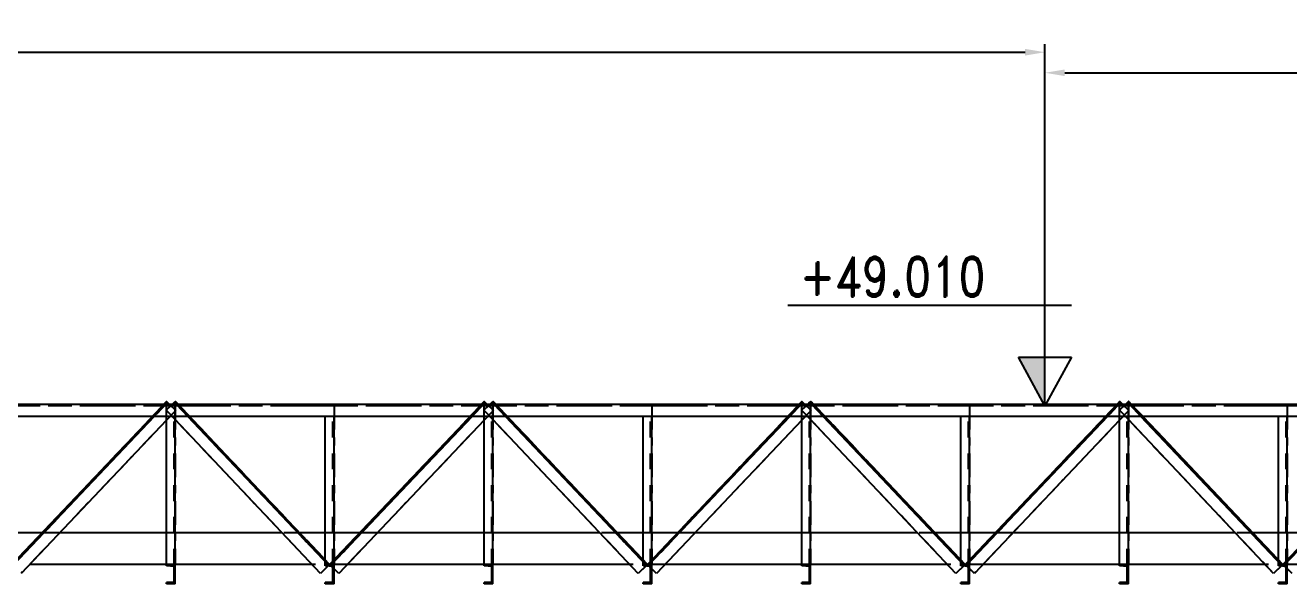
# Model space of a CAD drawing. Header units: millimetres. Extents: x 2368 to 8313, y 7493 to 11698.
# Drawn here: x 4406.7 to 4565.9, y 8308.6 to 8378.9 of the extents above; entities that cross this region are included whole.
import ezdxf
from ezdxf.enums import TextEntityAlignment as Align

# ---------------------------------------------------------------- set-up
doc = ezdxf.new("R2010")
doc.units = ezdxf.units.MM
for name, pattern in [('XKITLINE00', [0]), ('XKITLINE02', [4, 2, -2]), ('XKITLINE03', [6, 3, -1, 1, -1])]:
    doc.linetypes.add(name, pattern=pattern)
doc.layers.add('3', color=120, linetype='Continuous')
doc.styles.add('ROMAND', font='romand.shx')
doc.styles.add('ROMANS', font='romans.shx')
doc.dimstyles.new('MD300', dxfattribs={"dimtxt": 2.5, "dimasz": 2.5, "dimexe": 1, "dimexo": 1, "dimgap": 0.5, "dimtad": 1, "dimdec": 1, "dimlfac": 50, "dimrnd": 0.5, "dimdsep": 46, "dimtxsty": 'ROMANS', "dimcen": 1, "dimclrd": 146, "dimclre": 146, "dimclrt": 30, "dimadec": 1, "dimazin": 2, "dimtfac": 1, "dimtdec": 1, "dimtmove": 0, "dimatfit": 1, "dimfxl": 1, "dimtolj": 1, "dimtzin": 0, "dimlwd": -1, "dimlwe": -1, "dimarcsym": 0})

# ---------------------------------------------------------------- blocks, each defined once
blk = doc.blocks.new('*D52')
at = {"color": 146, "transparency": 16777216}
for p, q in [((4136.82, 8326.87), (4136.82, 8376.5)), ((4535.08, 8331.99), (4535.08, 8376.5)), ((4139.32, 8375.5), (4532.58, 8375.5))]:
    blk.add_line(p, q, dxfattribs=at)
for points in [[(4139.32, 8375.92), (4139.32, 8375.08), (4136.82, 8375.5)], [(4532.58, 8375.92), (4532.58, 8375.08), (4535.08, 8375.5)]]:
    blk.add_solid(points, dxfattribs=at)
at = {"layer": 'Defpoints', "color": 0, "transparency": 16777216}
for p in [(4535.08, 8375.5), (4535.08, 8330.99), (4136.82, 8325.87)]:
    blk.add_point(p, dxfattribs=at)
at = {"color": 30, "transparency": 16777216, "insert": (4335.95, 8377.25), "char_height": 2.5, "attachment_point": 5, "style": 'ROMANS'}
blk.add_mtext('\\A1;19913', dxfattribs=at)
blk = doc.blocks.new('*D53')
at = {"color": 146, "transparency": 16777216}
for p, q in [((4535.08, 8331.99), (4535.08, 8373.91)), ((4537.58, 8372.91), (5895.69, 8372.91)), ((5898.19, 8332.16), (5898.19, 8373.91))]:
    blk.add_line(p, q, dxfattribs=at)
for points in [[(4537.58, 8373.33), (4537.58, 8372.5), (4535.08, 8372.91)], [(5895.69, 8373.33), (5895.69, 8372.5), (5898.19, 8372.91)]]:
    blk.add_solid(points, dxfattribs=at)
at = {"layer": 'Defpoints', "color": 0, "transparency": 16777216}
for p in [(5898.19, 8372.91), (4535.08, 8330.99), (5898.19, 8331.16)]:
    blk.add_point(p, dxfattribs=at)
at = {"color": 30, "transparency": 16777216, "insert": (5216.63, 8374.66), "char_height": 2.5, "attachment_point": 5, "style": 'ROMANS'}
blk.add_mtext('\\A1;68155', dxfattribs=at)

msp = doc.modelspace()

# ---------------------------------------------------------------- linework, layer by layer
at = {"color": 1, "linetype": 'XKITLINE03'}
for p, q in [((4405.0379, 8310.9913), (4424.4936, 8331.5095)), ((4424.4936, 8331.5095), (4405.0379, 8310.9913)), ((4425.6204, 8331.5397), (4445.0379, 8310.9913)), ((4445.0379, 8310.9913), (4425.6204, 8331.5397)), ((4445.0379, 8310.9913), (4464.4936, 8331.5095)), ((4464.4936, 8331.5095), (4445.0379, 8310.9913)), ((4485.0379, 8310.9913), (4465.6204, 8331.5397)), ((4465.6204, 8331.5397), (4485.0379, 8310.9913)), ((4485.0379, 8310.9913), (4504.4936, 8331.5095)), ((4504.4936, 8331.5095), (4485.0379, 8310.9913)), ((4525.0379, 8310.9913), (4505.6204, 8331.5397)), ((4505.6204, 8331.5397), (4525.0379, 8310.9913)), ((4544.4936, 8331.5095), (4525.0379, 8310.9913)), ((4525.0379, 8310.9913), (4544.4936, 8331.5095)), ((4565.0379, 8310.9913), (4545.6204, 8331.5397)), ((4545.6204, 8331.5397), (4565.0379, 8310.9913)), ((4584.4936, 8331.5095), (4565.0379, 8310.9913)), ((4565.0379, 8310.9913), (4584.4936, 8331.5095)), ((5216.5881, 8330.9914), (4396.5882, 8330.9914)), ((5216.5882, 8330.9914), (4396.5883, 8330.9914)), ((4425.5879, 8330.9913), (4425.5879, 8310.9913)), ((4425.5879, 8330.9913), (4425.5879, 8310.9913)), ((4445.5879, 8330.9913), (4445.5879, 8310.9913)), ((4445.5879, 8330.9913), (4445.5879, 8310.9913)), ((4465.5879, 8330.9913), (4465.5879, 8310.9913)), ((4465.5879, 8330.9913), (4465.5879, 8310.9913)), ((4485.5879, 8330.9913), (4485.5879, 8310.9913)), ((4485.5879, 8330.9913), (4485.5879, 8310.9913)), ((4505.5879, 8330.9913), (4505.5879, 8310.9913)), ((4505.5879, 8330.9913), (4505.5879, 8310.9913)), ((4525.5879, 8330.9913), (4525.5879, 8310.9913)), ((4525.5879, 8330.9913), (4525.5879, 8310.9913)), ((4545.5879, 8330.9913), (4545.5879, 8310.9913)), ((4545.5879, 8330.9913), (4545.5879, 8310.9913)), ((4565.5879, 8330.9913), (4565.5879, 8310.9913)), ((4565.5879, 8330.9913), (4565.5879, 8310.9913)), ((4425.5879, 8310.9913), (4425.5879, 8310.9913)), ((4445.5879, 8310.9913), (4445.5879, 8310.9913)), ((4465.5879, 8310.9913), (4465.5879, 8310.9913)), ((4485.5879, 8310.9913), (4485.5879, 8310.9913)), ((4505.5879, 8310.9913), (4505.5879, 8310.9913)), ((4525.5879, 8310.9913), (4525.5879, 8310.9913)), ((4545.5879, 8310.9913), (4545.5879, 8310.9913)), ((4565.5879, 8310.9913), (4565.5879, 8310.9913))]:
    msp.add_line(p, q, dxfattribs=at)
at = {"color": 3, "linetype": 'XKITLINE02'}
for p, q in [((4424.4936, 8331.5095), (4405.0379, 8310.9913)), ((4424.6097, 8331.3994), (4405.154, 8310.8813)), ((4425.6204, 8331.5397), (4424.4575, 8330.4408)), ((4425.6547, 8330.4086), (4424.4936, 8331.5095)), ((4444.9217, 8310.8815), (4425.5041, 8331.4298)), ((4445.0379, 8310.9913), (4425.6204, 8331.5397)), ((4464.4936, 8331.5095), (4445.0379, 8310.9913)), ((4464.6097, 8331.3994), (4445.154, 8310.8813)), ((4465.6204, 8331.5397), (4464.4575, 8330.4408)), ((4465.6547, 8330.4086), (4464.4936, 8331.5095)), ((4484.9217, 8310.8815), (4465.5041, 8331.4298)), ((4485.0379, 8310.9913), (4465.6204, 8331.5397)), ((4504.4936, 8331.5095), (4485.0379, 8310.9913)), ((4504.6097, 8331.3994), (4485.154, 8310.8813)), ((4505.6204, 8331.5397), (4504.4575, 8330.4408)), ((4505.6547, 8330.4086), (4504.4936, 8331.5095)), ((4524.9217, 8310.8815), (4505.5041, 8331.4298)), ((4525.0379, 8310.9913), (4505.6204, 8331.5397)), ((4544.4936, 8331.5095), (4525.0379, 8310.9913)), ((4544.6097, 8331.3994), (4525.154, 8310.8813)), ((4545.6204, 8331.5397), (4544.4575, 8330.4408)), ((4545.6547, 8330.4086), (4544.4936, 8331.5095)), ((4564.9217, 8310.8815), (4545.5041, 8331.4298)), ((4565.0379, 8310.9913), (4545.6204, 8331.5397)), ((4584.4936, 8331.5095), (4565.0379, 8310.9913)), ((4584.6097, 8331.3994), (4565.154, 8310.8813)), ((5216.5881, 8331.1614), (4396.5882, 8331.1614)), ((5216.5881, 8330.9914), (4396.5882, 8330.9914)), ((5216.5882, 8330.9914), (4396.5883, 8330.9914)), ((4425.6547, 8330.4086), (4406.199, 8309.8904)), ((4424.1636, 8331.1614), (4422.7413, 8329.6614)), ((4424.3841, 8331.1614), (4422.9618, 8329.6614)), ((4425.2201, 8331.1614), (4424.4575, 8330.4408)), ((4425.5879, 8329.2445), (4424.4575, 8330.4408)), ((4443.875, 8309.8924), (4424.4575, 8330.4408)), ((4425.5879, 8330.9913), (4424.4879, 8330.9913)), ((4424.4879, 8329.6614), (4424.4879, 8330.9913)), ((4425.5879, 8330.9913), (4424.4879, 8330.9913)), ((4424.4879, 8310.9913), (4424.4879, 8330.9913)), ((4425.6547, 8330.4086), (4424.4879, 8329.1781)), ((4425.6547, 8330.4086), (4424.8607, 8331.1614)), ((4425.4479, 8310.9913), (4425.4479, 8330.9913)), ((4425.4479, 8310.9913), (4425.4479, 8330.9913)), ((4425.5879, 8329.6614), (4425.5879, 8330.9913)), ((4425.5879, 8310.9913), (4425.5879, 8330.9913)), ((4427.1752, 8329.6614), (4425.7577, 8331.1614)), ((4427.3953, 8329.6614), (4425.9778, 8331.1614)), ((4445.5879, 8330.9913), (4444.4879, 8330.9913)), ((4444.4879, 8310.9913), (4444.4879, 8330.9913)), ((4445.5879, 8330.9913), (4444.4879, 8330.9913)), ((4444.4879, 8311.3404), (4444.4879, 8330.9913)), ((4445.4479, 8310.9913), (4445.4479, 8330.9913)), ((4445.4479, 8310.9913), (4445.4479, 8330.9913)), ((4445.5879, 8310.9913), (4445.5879, 8330.9913)), ((4445.5879, 8311.3388), (4445.5879, 8330.9913)), ((4465.6547, 8330.4086), (4446.199, 8309.8904)), ((4464.1636, 8331.1614), (4462.7413, 8329.6614)), ((4464.3841, 8331.1614), (4462.9618, 8329.6614)), ((4465.2201, 8331.1614), (4464.4575, 8330.4408)), ((4483.875, 8309.8924), (4464.4575, 8330.4408)), ((4465.5879, 8329.2445), (4464.4575, 8330.4408)), ((4465.5879, 8330.9913), (4464.4879, 8330.9913)), ((4464.4879, 8329.6614), (4464.4879, 8330.9913)), ((4465.5879, 8330.9913), (4464.4879, 8330.9913)), ((4464.4879, 8310.9913), (4464.4879, 8330.9913)), ((4465.6547, 8330.4086), (4464.4879, 8329.1781)), ((4465.6547, 8330.4086), (4464.8607, 8331.1614)), ((4465.4479, 8310.9913), (4465.4479, 8330.9913)), ((4465.4479, 8310.9913), (4465.4479, 8330.9913)), ((4465.5879, 8329.6614), (4465.5879, 8330.9913)), ((4465.5879, 8310.9913), (4465.5879, 8330.9913)), ((4467.1752, 8329.6614), (4465.7577, 8331.1614)), ((4467.3953, 8329.6614), (4465.9778, 8331.1614)), ((4485.5879, 8330.9913), (4484.4879, 8330.9913)), ((4484.4879, 8311.3404), (4484.4879, 8330.9913)), ((4485.5879, 8330.9913), (4484.4879, 8330.9913)), ((4484.4879, 8310.9913), (4484.4879, 8330.9913)), ((4485.4479, 8310.9913), (4485.4479, 8330.9913)), ((4485.4479, 8310.9913), (4485.4479, 8330.9913)), ((4485.5879, 8311.3388), (4485.5879, 8330.9913)), ((4485.5879, 8310.9913), (4485.5879, 8330.9913)), ((4505.6547, 8330.4086), (4486.199, 8309.8904)), ((4504.1636, 8331.1614), (4502.7413, 8329.6614)), ((4504.3841, 8331.1614), (4502.9618, 8329.6614)), ((4505.2201, 8331.1614), (4504.4575, 8330.4408)), ((4523.875, 8309.8924), (4504.4575, 8330.4408)), ((4505.5879, 8329.2445), (4504.4575, 8330.4408)), ((4505.5879, 8330.9913), (4504.4879, 8330.9913)), ((4504.4879, 8329.6614), (4504.4879, 8330.9913)), ((4505.5879, 8330.9913), (4504.4879, 8330.9913)), ((4504.4879, 8310.9913), (4504.4879, 8330.9913)), ((4505.6547, 8330.4086), (4504.4879, 8329.1781)), ((4505.6547, 8330.4086), (4504.8607, 8331.1614)), ((4505.4479, 8310.9913), (4505.4479, 8330.9913)), ((4505.4479, 8310.9913), (4505.4479, 8330.9913)), ((4505.5879, 8329.6614), (4505.5879, 8330.9913)), ((4505.5879, 8310.9913), (4505.5879, 8330.9913)), ((4507.1752, 8329.6614), (4505.7577, 8331.1614)), ((4507.3953, 8329.6614), (4505.9778, 8331.1614)), ((4525.5879, 8330.9913), (4524.4879, 8330.9913)), ((4524.4879, 8310.9913), (4524.4879, 8330.9913)), ((4525.5879, 8330.9913), (4524.4879, 8330.9913)), ((4524.4879, 8311.3404), (4524.4879, 8330.9913)), ((4525.4479, 8310.9913), (4525.4479, 8330.9913)), ((4525.4479, 8310.9913), (4525.4479, 8330.9913)), ((4525.5879, 8310.9913), (4525.5879, 8330.9913)), ((4525.5879, 8311.3388), (4525.5879, 8330.9913)), ((4545.6547, 8330.4086), (4526.199, 8309.8904)), ((4544.1636, 8331.1614), (4542.7413, 8329.6614)), ((4544.3841, 8331.1614), (4542.9618, 8329.6614)), ((4545.2201, 8331.1614), (4544.4575, 8330.4408)), ((4563.875, 8309.8924), (4544.4575, 8330.4408)), ((4545.5879, 8329.2445), (4544.4575, 8330.4408)), ((4545.5879, 8330.9913), (4544.4879, 8330.9913)), ((4544.4879, 8310.9913), (4544.4879, 8330.9913)), ((4545.5879, 8330.9913), (4544.4879, 8330.9913)), ((4544.4879, 8329.6614), (4544.4879, 8330.9913)), ((4545.6547, 8330.4086), (4544.4879, 8329.1781)), ((4545.6547, 8330.4086), (4544.8607, 8331.1614)), ((4545.4479, 8310.9913), (4545.4479, 8330.9913)), ((4545.4479, 8310.9913), (4545.4479, 8330.9913)), ((4545.5879, 8310.9913), (4545.5879, 8330.9913)), ((4545.5879, 8329.6614), (4545.5879, 8330.9913)), ((4547.1752, 8329.6614), (4545.7577, 8331.1614)), ((4547.3953, 8329.6614), (4545.9778, 8331.1614)), ((4565.5879, 8330.9913), (4564.4879, 8330.9913)), ((4564.4879, 8310.9913), (4564.4879, 8330.9913)), ((4565.5879, 8330.9913), (4564.4879, 8330.9913)), ((4564.4879, 8311.3404), (4564.4879, 8330.9913)), ((4565.4479, 8310.9913), (4565.4479, 8330.9913)), ((4565.4479, 8310.9913), (4565.4479, 8330.9913)), ((4565.5879, 8310.9913), (4565.5879, 8330.9913)), ((4565.5879, 8311.3388), (4565.5879, 8330.9913)), ((5216.5881, 8329.6614), (4396.5882, 8329.6614)), ((4411.0357, 8314.9913), (4408.8308, 8314.9913)), ((4425.5879, 8314.9913), (4424.4879, 8314.9913)), ((4441.2581, 8314.9913), (4439.0568, 8314.9913)), ((4445.5879, 8314.9913), (4444.4879, 8314.9913)), ((4451.0357, 8314.9913), (4448.8308, 8314.9913)), ((4465.5879, 8314.9913), (4464.4879, 8314.9913)), ((4481.2581, 8314.9913), (4479.0568, 8314.9913)), ((4485.5879, 8314.9913), (4484.4879, 8314.9913)), ((4491.0357, 8314.9913), (4488.8308, 8314.9913)), ((4505.5879, 8314.9913), (4504.4879, 8314.9913)), ((4521.2581, 8314.9913), (4519.0568, 8314.9913)), ((4525.5879, 8314.9913), (4524.4879, 8314.9913)), ((4531.0357, 8314.9913), (4528.8308, 8314.9913)), ((4545.5879, 8314.9913), (4544.4879, 8314.9913)), ((4561.2581, 8314.9913), (4559.0568, 8314.9913)), ((4565.5879, 8314.9913), (4564.4879, 8314.9913)), ((4425.5879, 8310.9913), (4424.4879, 8310.9913)), ((4425.5879, 8310.9913), (4424.4879, 8310.9913)), ((4447.2428, 8310.9913), (4442.8366, 8310.9913)), ((4445.0379, 8310.9913), (4443.875, 8309.8924)), ((4444.4879, 8311.3404), (4444.4879, 8311.5734)), ((4445.5879, 8310.9913), (4444.4879, 8310.9913)), ((4445.2584, 8310.9913), (4444.8179, 8310.9913)), ((4445.2584, 8310.9913), (4444.8179, 8310.9913)), ((4444.9216, 8310.8815), (4444.8623, 8310.8253)), ((4445.2453, 8310.7947), (4445.0379, 8310.9913)), ((4446.199, 8309.8904), (4445.0379, 8310.9913)), ((4445.5879, 8311.3388), (4445.5879, 8311.5714)), ((4465.5879, 8310.9913), (4464.4879, 8310.9913)), ((4465.5879, 8310.9913), (4464.4879, 8310.9913)), ((4487.2428, 8310.9913), (4482.8366, 8310.9913)), ((4485.0379, 8310.9913), (4483.875, 8309.8924)), ((4484.4879, 8311.3404), (4484.4879, 8311.5734)), ((4485.5879, 8310.9913), (4484.4879, 8310.9913)), ((4485.2584, 8310.9913), (4484.8179, 8310.9913)), ((4485.2584, 8310.9913), (4484.8179, 8310.9913)), ((4484.9216, 8310.8815), (4484.8623, 8310.8253)), ((4485.2453, 8310.7947), (4485.0379, 8310.9913)), ((4486.199, 8309.8904), (4485.0379, 8310.9913)), ((4485.5879, 8311.3388), (4485.5879, 8311.5714)), ((4505.5879, 8310.9913), (4504.4879, 8310.9913)), ((4505.5879, 8310.9913), (4504.4879, 8310.9913)), ((4527.2428, 8310.9913), (4522.8366, 8310.9913)), ((4525.0379, 8310.9913), (4523.875, 8309.8924)), ((4524.4879, 8311.3404), (4524.4879, 8311.5734)), ((4525.5879, 8310.9913), (4524.4879, 8310.9913)), ((4525.2584, 8310.9913), (4524.8179, 8310.9913)), ((4525.2584, 8310.9913), (4524.8179, 8310.9913)), ((4524.9216, 8310.8815), (4524.8623, 8310.8253)), ((4526.199, 8309.8904), (4525.0379, 8310.9913)), ((4525.2453, 8310.7947), (4525.0379, 8310.9913)), ((4525.5879, 8311.3388), (4525.5879, 8311.5714)), ((4545.5879, 8310.9913), (4544.4879, 8310.9913)), ((4545.5879, 8310.9913), (4544.4879, 8310.9913)), ((4567.2428, 8310.9913), (4562.8366, 8310.9913)), ((4565.0379, 8310.9913), (4563.875, 8309.8924)), ((4564.4879, 8311.3404), (4564.4879, 8311.5734)), ((4565.5879, 8310.9913), (4564.4879, 8310.9913)), ((4565.2584, 8310.9913), (4564.8179, 8310.9913)), ((4565.2584, 8310.9913), (4564.8179, 8310.9913)), ((4564.9216, 8310.8815), (4564.8623, 8310.8253)), ((4566.199, 8309.8904), (4565.0379, 8310.9913)), ((4565.2453, 8310.7947), (4565.0379, 8310.9913)), ((4565.5879, 8311.3388), (4565.5879, 8311.5714)), ((4445.5879, 8310.4698), (4445.4479, 8310.6026)), ((4485.5879, 8310.4698), (4485.4479, 8310.6026)), ((4525.5879, 8310.4698), (4525.4479, 8310.6026)), ((4565.5879, 8310.4698), (4565.4479, 8310.6026))]:
    msp.add_line(p, q, dxfattribs=at)
at = {"color": 7, "linetype": 'XKITLINE00'}
for p, q in [((4424.4936, 8331.5095), (4424.1636, 8331.1614)), ((4424.6097, 8331.3994), (4424.3841, 8331.1614)), ((4424.8607, 8331.1614), (4424.4936, 8331.5095)), ((4425.5041, 8331.4298), (4425.2201, 8331.1614)), ((4425.6204, 8331.5397), (4425.5041, 8331.4298)), ((4425.7577, 8331.1614), (4425.5041, 8331.4298)), ((4425.9778, 8331.1614), (4425.6204, 8331.5397)), ((4464.4936, 8331.5095), (4464.1636, 8331.1614)), ((4464.6097, 8331.3994), (4464.3841, 8331.1614)), ((4464.8607, 8331.1614), (4464.4936, 8331.5095)), ((4465.5041, 8331.4298), (4465.2201, 8331.1614)), ((4465.6204, 8331.5397), (4465.5041, 8331.4298)), ((4465.7577, 8331.1614), (4465.5041, 8331.4298)), ((4465.9778, 8331.1614), (4465.6204, 8331.5397)), ((4504.4936, 8331.5095), (4504.1636, 8331.1614)), ((4504.6097, 8331.3994), (4504.3841, 8331.1614)), ((4504.8607, 8331.1614), (4504.4936, 8331.5095)), ((4505.5041, 8331.4298), (4505.2201, 8331.1614)), ((4505.6204, 8331.5397), (4505.5041, 8331.4298)), ((4505.7577, 8331.1614), (4505.5041, 8331.4298)), ((4505.9778, 8331.1614), (4505.6204, 8331.5397)), ((4544.4936, 8331.5095), (4544.1636, 8331.1614)), ((4544.6097, 8331.3994), (4544.3841, 8331.1614)), ((4544.8607, 8331.1614), (4544.4936, 8331.5095)), ((4545.5041, 8331.4298), (4545.2201, 8331.1614)), ((4545.6204, 8331.5397), (4545.5041, 8331.4298)), ((4545.7577, 8331.1614), (4545.5041, 8331.4298)), ((4545.9778, 8331.1614), (4545.6204, 8331.5397)), ((5216.5882, 8331.1614), (4396.5883, 8331.1614)), ((5216.5882, 8329.6614), (4396.5883, 8329.6614)), ((4422.7413, 8329.6614), (4405.0379, 8310.9913)), ((4422.9618, 8329.6614), (4405.154, 8310.8813)), ((4424.4879, 8329.1781), (4406.199, 8309.8904)), ((4424.4879, 8310.9913), (4424.4879, 8329.6614)), ((4425.5879, 8310.9913), (4425.5879, 8329.6614)), ((4443.875, 8309.8924), (4425.5879, 8329.2445)), ((4444.9216, 8310.8815), (4427.1752, 8329.6614)), ((4445.0379, 8310.9913), (4427.3953, 8329.6614)), ((4444.4879, 8311.5734), (4444.4879, 8329.6614)), ((4462.7413, 8329.6614), (4445.0379, 8310.9913)), ((4462.9618, 8329.6614), (4445.154, 8310.8813)), ((4445.5879, 8311.5714), (4445.5879, 8329.6614)), ((4464.4879, 8329.1781), (4446.199, 8309.8904)), ((4464.4879, 8310.9913), (4464.4879, 8329.6614)), ((4465.5879, 8310.9913), (4465.5879, 8329.6614)), ((4483.875, 8309.8924), (4465.5879, 8329.2445)), ((4484.9216, 8310.8815), (4467.1752, 8329.6614)), ((4485.0379, 8310.9913), (4467.3953, 8329.6614)), ((4484.4879, 8311.5734), (4484.4879, 8329.6614)), ((4502.7413, 8329.6614), (4485.0379, 8310.9913)), ((4502.9618, 8329.6614), (4485.154, 8310.8813)), ((4485.5879, 8311.5714), (4485.5879, 8329.6614)), ((4504.4879, 8329.1781), (4486.199, 8309.8904)), ((4504.4879, 8310.9913), (4504.4879, 8329.6614)), ((4505.5879, 8310.9913), (4505.5879, 8329.6614)), ((4523.875, 8309.8924), (4505.5879, 8329.2445)), ((4524.9216, 8310.8815), (4507.1752, 8329.6614)), ((4525.0379, 8310.9913), (4507.3953, 8329.6614)), ((4524.4879, 8311.5734), (4524.4879, 8329.6614)), ((4542.7413, 8329.6614), (4525.0379, 8310.9913)), ((4542.9618, 8329.6614), (4525.154, 8310.8813)), ((4525.5879, 8311.5714), (4525.5879, 8329.6614)), ((4544.4879, 8329.1781), (4526.199, 8309.8904)), ((4544.4879, 8310.9913), (4544.4879, 8329.6614)), ((4545.5879, 8310.9913), (4545.5879, 8329.6614)), ((4563.875, 8309.8924), (4545.5879, 8329.2445)), ((4564.9216, 8310.8815), (4547.1752, 8329.6614)), ((4565.0379, 8310.9913), (4547.3953, 8329.6614)), ((4564.4879, 8311.5734), (4564.4879, 8329.6614)), ((4582.7413, 8329.6614), (4565.0379, 8310.9913)), ((4582.9618, 8329.6614), (4565.154, 8310.8813)), ((4565.5879, 8311.5714), (4565.5879, 8329.6614)), ((4408.8308, 8314.9913), (4405.5879, 8314.9913)), ((4424.4879, 8314.9913), (4411.0357, 8314.9913)), ((4439.0568, 8314.9913), (4425.5879, 8314.9913)), ((4444.4879, 8314.9913), (4441.2581, 8314.9913)), ((4448.8308, 8314.9913), (4445.5879, 8314.9913)), ((4464.4879, 8314.9913), (4451.0357, 8314.9913)), ((4479.0568, 8314.9913), (4465.5879, 8314.9913)), ((4484.4879, 8314.9913), (4481.2581, 8314.9913)), ((4488.8308, 8314.9913), (4485.5879, 8314.9913)), ((4504.4879, 8314.9913), (4491.0357, 8314.9913)), ((4519.0568, 8314.9913), (4505.5879, 8314.9913)), ((4524.4879, 8314.9913), (4521.2581, 8314.9913)), ((4528.8308, 8314.9913), (4525.5879, 8314.9913)), ((4544.4879, 8314.9913), (4531.0357, 8314.9913)), ((4559.0568, 8314.9913), (4545.5879, 8314.9913)), ((4564.4879, 8314.9913), (4561.2581, 8314.9913)), ((4568.8308, 8314.9913), (4565.5879, 8314.9913)), ((4424.4879, 8310.9913), (4407.2428, 8310.9913)), ((4425.5879, 8310.9913), (4424.4879, 8310.9913)), ((4424.4879, 8310.8553), (4424.4879, 8310.9913)), ((4425.5879, 8310.9913), (4424.4879, 8310.9913)), ((4425.4479, 8310.7785), (4424.4879, 8310.8553)), ((4425.4479, 8308.8041), (4425.4479, 8310.7785)), ((4442.8366, 8310.9913), (4425.5879, 8310.9913)), ((4425.5879, 8308.5913), (4425.5879, 8310.9913)), ((4444.8623, 8310.8253), (4443.875, 8309.8924)), ((4444.4879, 8310.9913), (4444.4879, 8311.3404)), ((4444.8179, 8310.9913), (4444.4879, 8310.9913)), ((4444.4879, 8310.8553), (4444.4879, 8310.9913)), ((4444.8179, 8310.9913), (4444.4879, 8310.9913)), ((4445.4479, 8310.7785), (4444.4879, 8310.8553)), ((4445.0379, 8310.9913), (4444.9216, 8310.8815)), ((4445.154, 8310.8813), (4445.0379, 8310.9913)), ((4445.4479, 8310.6026), (4445.2453, 8310.7947)), ((4445.5879, 8310.9913), (4445.2584, 8310.9913)), ((4445.5879, 8310.9913), (4445.2584, 8310.9913)), ((4445.4479, 8308.8041), (4445.4479, 8310.7785)), ((4445.5879, 8310.9913), (4445.5879, 8311.3388)), ((4445.5879, 8308.5913), (4445.5879, 8310.9913)), ((4464.4879, 8310.9913), (4447.2428, 8310.9913)), ((4464.4879, 8310.8553), (4464.4879, 8310.9913)), ((4465.5879, 8310.9913), (4464.4879, 8310.9913)), ((4465.5879, 8310.9913), (4464.4879, 8310.9913)), ((4465.4479, 8310.7785), (4464.4879, 8310.8553)), ((4465.4479, 8308.8041), (4465.4479, 8310.7785)), ((4482.8366, 8310.9913), (4465.5879, 8310.9913)), ((4465.5879, 8308.5913), (4465.5879, 8310.9913)), ((4484.8623, 8310.8253), (4483.875, 8309.8924)), ((4484.4879, 8310.9913), (4484.4879, 8311.3404)), ((4484.8179, 8310.9913), (4484.4879, 8310.9913)), ((4484.4879, 8310.8553), (4484.4879, 8310.9913)), ((4484.8179, 8310.9913), (4484.4879, 8310.9913)), ((4485.4479, 8310.7785), (4484.4879, 8310.8553)), ((4485.0379, 8310.9913), (4484.9216, 8310.8815)), ((4485.154, 8310.8813), (4485.0379, 8310.9913)), ((4485.4479, 8310.6026), (4485.2453, 8310.7947)), ((4485.5879, 8310.9913), (4485.2584, 8310.9913)), ((4485.5879, 8310.9913), (4485.2584, 8310.9913)), ((4485.4479, 8308.8041), (4485.4479, 8310.7785)), ((4485.5879, 8310.9913), (4485.5879, 8311.3388)), ((4485.5879, 8308.5913), (4485.5879, 8310.9913)), ((4504.4879, 8310.9913), (4487.2428, 8310.9913)), ((4504.4879, 8310.8553), (4504.4879, 8310.9913)), ((4505.5879, 8310.9913), (4504.4879, 8310.9913)), ((4505.5879, 8310.9913), (4504.4879, 8310.9913)), ((4505.4479, 8310.7785), (4504.4879, 8310.8553)), ((4505.4479, 8308.8041), (4505.4479, 8310.7785)), ((4522.8366, 8310.9913), (4505.5879, 8310.9913)), ((4505.5879, 8308.5913), (4505.5879, 8310.9913)), ((4524.8623, 8310.8253), (4523.875, 8309.8924)), ((4524.4879, 8310.9913), (4524.4879, 8311.3404)), ((4524.8179, 8310.9913), (4524.4879, 8310.9913)), ((4524.4879, 8310.8553), (4524.4879, 8310.9913)), ((4524.8179, 8310.9913), (4524.4879, 8310.9913)), ((4525.4479, 8310.7785), (4524.4879, 8310.8553)), ((4525.0379, 8310.9913), (4524.9216, 8310.8815)), ((4525.154, 8310.8813), (4525.0379, 8310.9913)), ((4525.4479, 8310.6026), (4525.2453, 8310.7947)), ((4525.5879, 8310.9913), (4525.2584, 8310.9913)), ((4525.5879, 8310.9913), (4525.2584, 8310.9913)), ((4525.4479, 8308.8041), (4525.4479, 8310.7785)), ((4525.5879, 8310.9913), (4525.5879, 8311.3388)), ((4525.5879, 8308.5913), (4525.5879, 8310.9913)), ((4544.4879, 8310.9913), (4527.2428, 8310.9913)), ((4545.5879, 8310.9913), (4544.4879, 8310.9913)), ((4544.4879, 8310.8553), (4544.4879, 8310.9913)), ((4545.5879, 8310.9913), (4544.4879, 8310.9913)), ((4545.4479, 8310.7785), (4544.4879, 8310.8553)), ((4545.4479, 8308.8041), (4545.4479, 8310.7785)), ((4562.8366, 8310.9913), (4545.5879, 8310.9913)), ((4545.5879, 8308.5913), (4545.5879, 8310.9913)), ((4564.8623, 8310.8253), (4563.875, 8309.8924)), ((4564.4879, 8310.9913), (4564.4879, 8311.3404)), ((4564.8179, 8310.9913), (4564.4879, 8310.9913)), ((4564.8179, 8310.9913), (4564.4879, 8310.9913)), ((4564.4879, 8310.8553), (4564.4879, 8310.9913)), ((4565.4479, 8310.7785), (4564.4879, 8310.8553)), ((4565.0379, 8310.9913), (4564.9216, 8310.8815)), ((4565.154, 8310.8813), (4565.0379, 8310.9913)), ((4565.4479, 8310.6026), (4565.2453, 8310.7947)), ((4565.5879, 8310.9913), (4565.2584, 8310.9913)), ((4565.5879, 8310.9913), (4565.2584, 8310.9913)), ((4565.4479, 8308.8041), (4565.4479, 8310.7785)), ((4565.5879, 8310.9913), (4565.5879, 8311.3388)), ((4565.5879, 8308.5913), (4565.5879, 8310.9913)), ((4446.199, 8309.8904), (4445.5879, 8310.4698)), ((4486.199, 8309.8904), (4485.5879, 8310.4698)), ((4526.199, 8309.8904), (4525.5879, 8310.4698)), ((4566.199, 8309.8904), (4565.5879, 8310.4698)), ((4425.4479, 8308.8041), (4424.4879, 8308.7273)), ((4424.4879, 8308.5913), (4424.4879, 8308.7273)), ((4425.5879, 8308.5913), (4424.4879, 8308.5913)), ((4445.4479, 8308.8041), (4444.4879, 8308.7273)), ((4444.4879, 8308.5913), (4444.4879, 8308.7273)), ((4445.5879, 8308.5913), (4444.4879, 8308.5913)), ((4465.4479, 8308.8041), (4464.4879, 8308.7273)), ((4464.4879, 8308.5913), (4464.4879, 8308.7273)), ((4465.5879, 8308.5913), (4464.4879, 8308.5913)), ((4485.4479, 8308.8041), (4484.4879, 8308.7273)), ((4484.4879, 8308.5913), (4484.4879, 8308.7273)), ((4485.5879, 8308.5913), (4484.4879, 8308.5913)), ((4505.4479, 8308.8041), (4504.4879, 8308.7273)), ((4504.4879, 8308.5913), (4504.4879, 8308.7273)), ((4505.5879, 8308.5913), (4504.4879, 8308.5913)), ((4525.4479, 8308.8041), (4524.4879, 8308.7273)), ((4524.4879, 8308.5913), (4524.4879, 8308.7273)), ((4525.5879, 8308.5913), (4524.4879, 8308.5913)), ((4545.4479, 8308.8041), (4544.4879, 8308.7273)), ((4544.4879, 8308.5913), (4544.4879, 8308.7273)), ((4545.5879, 8308.5913), (4544.4879, 8308.5913)), ((4565.4479, 8308.8041), (4564.4879, 8308.7273)), ((4564.4879, 8308.5913), (4564.4879, 8308.7273)), ((4565.5879, 8308.5913), (4564.4879, 8308.5913))]:
    msp.add_line(p, q, dxfattribs=at)
at = {"color": 1, "linetype": 'XKITLINE00'}
for p, q in [((4424.4898, 8331.5002), (4424.4898, 8331.5002)), ((4424.4898, 8331.5002), (4424.4898, 8331.5002)), ((4425.6166, 8331.5304), (4425.6166, 8331.5304)), ((4425.6166, 8331.5304), (4425.6166, 8331.5304)), ((4464.4898, 8331.5002), (4464.4898, 8331.5002)), ((4464.4898, 8331.5002), (4464.4898, 8331.5002)), ((4465.6166, 8331.5304), (4465.6166, 8331.5304)), ((4465.6166, 8331.5304), (4465.6166, 8331.5304)), ((4504.4898, 8331.5002), (4504.4898, 8331.5002)), ((4504.4898, 8331.5002), (4504.4898, 8331.5002)), ((4505.6166, 8331.5304), (4505.6166, 8331.5304)), ((4505.6166, 8331.5304), (4505.6166, 8331.5304)), ((4544.4898, 8331.5002), (4544.4898, 8331.5002)), ((4544.4898, 8331.5002), (4544.4898, 8331.5002)), ((4545.6166, 8331.5304), (4545.6166, 8331.5304)), ((4545.6166, 8331.5304), (4545.6166, 8331.5304)), ((4425.5841, 8330.982), (4425.5841, 8330.982)), ((4425.5841, 8330.982), (4425.5841, 8330.982)), ((4445.5841, 8330.982), (4445.5841, 8330.982)), ((4445.5841, 8330.982), (4445.5841, 8330.982)), ((4465.5841, 8330.982), (4465.5841, 8330.982)), ((4465.5841, 8330.982), (4465.5841, 8330.982)), ((4485.5841, 8330.982), (4485.5841, 8330.982)), ((4485.5841, 8330.982), (4485.5841, 8330.982)), ((4505.5841, 8330.982), (4505.5841, 8330.982)), ((4505.5841, 8330.982), (4505.5841, 8330.982)), ((4525.5841, 8330.982), (4525.5841, 8330.982)), ((4525.5841, 8330.982), (4525.5841, 8330.982)), ((4545.5841, 8330.982), (4545.5841, 8330.982)), ((4545.5841, 8330.982), (4545.5841, 8330.982)), ((4565.5841, 8330.982), (4565.5841, 8330.982)), ((4565.5841, 8330.982), (4565.5841, 8330.982)), ((4425.5841, 8310.982), (4425.5841, 8310.982)), ((4425.5841, 8310.982), (4425.5841, 8310.982)), ((4425.5841, 8310.982), (4425.5841, 8310.982)), ((4445.0341, 8310.9821), (4445.0341, 8310.9821)), ((4445.0341, 8310.9821), (4445.0341, 8310.9821)), ((4445.0341, 8310.9821), (4445.0341, 8310.9821)), ((4445.0341, 8310.9821), (4445.0341, 8310.9821)), ((4445.5841, 8310.982), (4445.5841, 8310.982)), ((4445.5841, 8310.982), (4445.5841, 8310.982)), ((4445.5841, 8310.982), (4445.5841, 8310.982)), ((4465.5841, 8310.982), (4465.5841, 8310.982)), ((4465.5841, 8310.982), (4465.5841, 8310.982)), ((4465.5841, 8310.982), (4465.5841, 8310.982)), ((4485.0341, 8310.9821), (4485.0341, 8310.9821)), ((4485.0341, 8310.9821), (4485.0341, 8310.9821)), ((4485.0341, 8310.9821), (4485.0341, 8310.9821)), ((4485.0341, 8310.9821), (4485.0341, 8310.9821)), ((4485.5841, 8310.982), (4485.5841, 8310.982)), ((4485.5841, 8310.982), (4485.5841, 8310.982)), ((4485.5841, 8310.982), (4485.5841, 8310.982)), ((4505.5841, 8310.982), (4505.5841, 8310.982)), ((4505.5841, 8310.982), (4505.5841, 8310.982)), ((4505.5841, 8310.982), (4505.5841, 8310.982)), ((4525.0341, 8310.9821), (4525.0341, 8310.9821)), ((4525.0341, 8310.9821), (4525.0341, 8310.9821)), ((4525.0341, 8310.9821), (4525.0341, 8310.9821)), ((4525.0341, 8310.9821), (4525.0341, 8310.9821)), ((4525.5841, 8310.982), (4525.5841, 8310.982)), ((4525.5841, 8310.982), (4525.5841, 8310.982)), ((4525.5841, 8310.982), (4525.5841, 8310.982)), ((4545.5841, 8310.982), (4545.5841, 8310.982)), ((4545.5841, 8310.982), (4545.5841, 8310.982)), ((4545.5841, 8310.982), (4545.5841, 8310.982)), ((4565.0341, 8310.9821), (4565.0341, 8310.9821)), ((4565.0341, 8310.9821), (4565.0341, 8310.9821)), ((4565.0341, 8310.9821), (4565.0341, 8310.9821)), ((4565.0341, 8310.9821), (4565.0341, 8310.9821)), ((4565.5841, 8310.982), (4565.5841, 8310.982)), ((4565.5841, 8310.982), (4565.5841, 8310.982)), ((4565.5841, 8310.982), (4565.5841, 8310.982))]:
    msp.add_line(p, q, dxfattribs=at)
for centre in [(4424.4936, 8331.5095), (4424.4936, 8331.5095), (4425.6204, 8331.5397), (4425.6204, 8331.5397), (4464.4936, 8331.5095), (4464.4936, 8331.5095), (4465.6204, 8331.5397), (4465.6204, 8331.5397), (4504.4936, 8331.5095), (4504.4936, 8331.5095), (4505.6204, 8331.5397), (4505.6204, 8331.5397), (4544.4936, 8331.5095), (4544.4936, 8331.5095), (4545.6204, 8331.5397), (4545.6204, 8331.5397), (4425.5879, 8330.9913), (4425.5879, 8330.9913), (4445.5879, 8330.9913), (4445.5879, 8330.9913), (4465.5879, 8330.9913), (4465.5879, 8330.9913), (4485.5879, 8330.9913), (4485.5879, 8330.9913), (4505.5879, 8330.9913), (4505.5879, 8330.9913), (4525.5879, 8330.9913), (4525.5879, 8330.9913), (4545.5879, 8330.9913), (4545.5879, 8330.9913), (4565.5879, 8330.9913), (4565.5879, 8330.9913), (4425.5879, 8310.9913), (4425.5879, 8310.9913), (4425.5879, 8310.9913), (4445.0379, 8310.9913), (4445.0379, 8310.9913), (4445.0379, 8310.9913), (4445.0379, 8310.9913), (4445.5879, 8310.9913), (4445.5879, 8310.9913), (4445.5879, 8310.9913), (4465.5879, 8310.9913), (4465.5879, 8310.9913), (4465.5879, 8310.9913), (4485.0379, 8310.9913), (4485.0379, 8310.9913), (4485.0379, 8310.9913), (4485.0379, 8310.9913), (4485.5879, 8310.9913), (4485.5879, 8310.9913), (4485.5879, 8310.9913), (4505.5879, 8310.9913), (4505.5879, 8310.9913), (4505.5879, 8310.9913), (4525.0379, 8310.9913), (4525.0379, 8310.9913), (4525.0379, 8310.9913), (4525.0379, 8310.9913), (4525.5879, 8310.9913), (4525.5879, 8310.9913), (4525.5879, 8310.9913), (4545.5879, 8310.9913), (4545.5879, 8310.9913), (4545.5879, 8310.9913), (4565.0379, 8310.9913), (4565.0379, 8310.9913), (4565.0379, 8310.9913), (4565.0379, 8310.9913), (4565.5879, 8310.9913), (4565.5879, 8310.9913), (4565.5879, 8310.9913)]:
    msp.add_circle(centre, 0.01, dxfattribs=at)
at = {"layer": '3'}
for p, q in [((4535.0836, 8330.9914), (4535.0836, 8346.9359)), ((4538.4169, 8343.6025), (4502.7094, 8343.6025)), ((4531.7502, 8337.1025), (4538.4169, 8337.1025)), ((4535.0836, 8330.9914), (4531.7502, 8337.1025)), ((4538.4169, 8337.1025), (4535.0836, 8330.9914))]:
    msp.add_line(p, q, dxfattribs=at)
msp.add_solid([(4535.0836, 8330.9914), (4531.7502, 8337.1025), (4535.0836, 8337.1025)], dxfattribs=at)

# ---------------------------------------------------------------- texts
at = {"layer": '3', "style": 'ROMAND', "width": 0.8}
msp.add_text('+49.010', height=5, dxfattribs=at).set_placement((4504.3102, 8347.2479), align=Align.MIDDLE_LEFT)

# ---------------------------------------------------------------- dimensions: what is measured, and where the dimension line sits
for base, p1, p2, picture, middle in [((4535.0836, 8375.5), (4136.8227, 8325.8679), (4535.0836, 8330.9914), '*D52', (4335.9531, 8377.25)), ((5898.1855, 8372.9141), (4535.0836, 8330.9914), (5898.1855, 8331.1614), '*D53', (5216.6345, 8374.6641))]:
    dim = msp.add_linear_dim(base=base, p1=p1, p2=p2, dimstyle='MD300')
    dim.commit()
    dim.dimension.update_dxf_attribs({"geometry": picture, "text_midpoint": middle})

doc.saveas('drawing.dxf')
